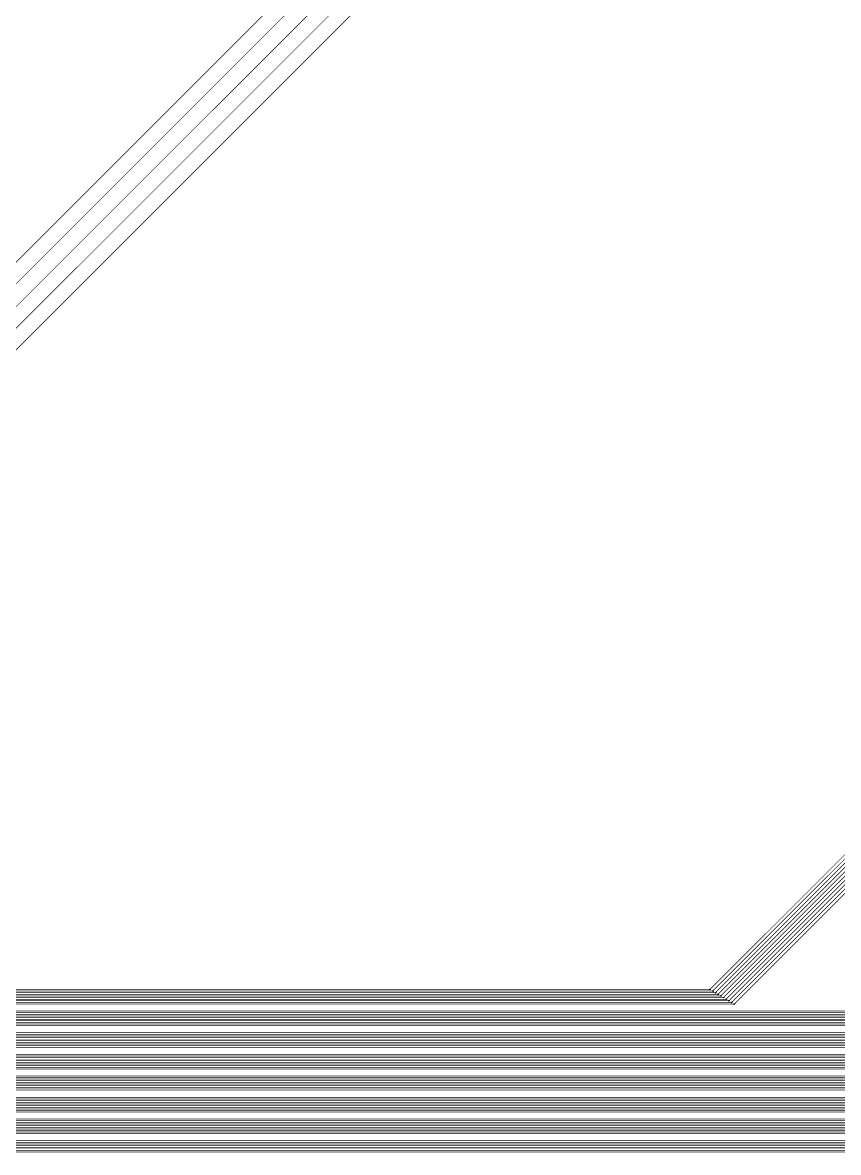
# Model space of a CAD drawing. Extents: x -22715 to 22715, y -22715 to 22715.
# Drawn here: x 3820 to 7594, y -3924 to 1304 of the extents above; entities that cross this region are included whole.
import ezdxf

# ---------------------------------------------------------------- set-up
doc = ezdxf.new("R2010")
doc.units = 0
doc.layers.add('L0D0_0', color=2, linetype='CONTINUOUS')

msp = doc.modelspace()

# ---------------------------------------------------------------- linework, layer by layer
at = {"layer": 'L0D0_0', "const_width": 3}
for points in [[(7000, -3170), (21670, 11500)], [(7012.5, -3177.5), (21490, 11300)], [(7025, -3185), (21310, 11100)], [(7037.5, -3192.5), (21130, 10900)], [(7050, -3200), (20950, 10700)], [(7062.5, -3207.5), (20770, 10500)], [(7075, -3215), (20590, 10300)], [(7087.5, -3222.5), (20410, 10100)], [(7100, -3230), (20230, 9900)], [(7112.5, -3237.5), (20050, 9700)], [(950, -2643.5), (9385, 5791.5)], [(950, -2743.5), (9485, 5791.5)], [(950, -3050), (9785, 5785)], [(950, -2950), (9685, 5785)], [(950, -2850), (9585, 5785)], [(785, -3185), (7025, -3185)], [(877.5, -3177.5), (7012.5, -3177.5)], [(970, -3170), (7000, -3170)], [(137.5, -3237.5), (7112.5, -3237.5)], [(230, -3230), (7100, -3230)], [(322.5, -3222.5), (7087.5, -3222.5)], [(415, -3215), (7075, -3215)], [(507.5, -3207.5), (7062.5, -3207.5)], [(600, -3200), (7050, -3200)], [(692.5, -3192.5), (7037.5, -3192.5)], [(692.5, -3292.5), (7821.8, -3292.5)], [(785, -3285), (7818.7, -3285)], [(877.5, -3277.5), (7815.6, -3277.5)], [(970, -3270), (7812.5, -3270)], [(137.5, -3337.5), (7840.5, -3337.5)], [(230, -3330), (7837.4, -3330)], [(322.5, -3322.5), (7834.3, -3322.5)], [(415, -3315), (7831.1, -3315)], [(507.5, -3307.5), (7828, -3307.5)], [(600, -3300), (7824.9, -3300)], [(600, -3400), (8664.9, -3400)], [(692.5, -3392.5), (8661.8, -3392.5)], [(785, -3385), (8658.7, -3385)], [(877.5, -3377.5), (8655.6, -3377.5)], [(970, -3370), (8652.5, -3370)], [(137.5, -3437.5), (8680.5, -3437.5)], [(230, -3430), (8677.4, -3430)], [(322.5, -3422.5), (8674.3, -3422.5)], [(415, -3415), (8671.1, -3415)], [(507.5, -3407.5), (8668, -3407.5)], [(600, -3500), (9559.9, -3500)], [(692.5, -3492.5), (9556.8, -3492.5)], [(785, -3485), (9553.7, -3485)], [(877.5, -3477.5), (9550.6, -3477.5)], [(970, -3470), (9547.5, -3470)], [(137.5, -3537.5), (9575.5, -3537.5)], [(230, -3530), (9572.4, -3530)], [(322.5, -3522.5), (9569.3, -3522.5)], [(415, -3515), (9566.1, -3515)], [(507.5, -3507.5), (9563, -3507.5)], [(507.5, -3607.5), (10200.5, -3607.5)], [(600, -3600), (10197.4, -3600)], [(692.5, -3592.5), (10194.3, -3592.5)], [(785, -3585), (10191.2, -3585)], [(877.5, -3577.5), (10188.1, -3577.5)], [(970, -3570), (10185, -3570)], [(137.5, -3637.5), (10213, -3637.5)], [(230, -3630), (10209.9, -3630)], [(322.5, -3622.5), (10206.8, -3622.5)], [(415, -3615), (10203.6, -3615)], [(507.5, -3707.5), (10888, -3707.5)], [(600, -3700), (10884.9, -3700)], [(692.5, -3692.5), (10881.8, -3692.5)], [(785, -3685), (10878.7, -3685)], [(877.5, -3677.5), (10875.6, -3677.5)], [(970, -3670), (10872.5, -3670)], [(137.5, -3737.5), (10900.5, -3737.5)], [(230, -3730), (10897.4, -3730)], [(322.5, -3722.5), (10894.3, -3722.5)], [(415, -3715), (10891.1, -3715)], [(415, -3815), (11818.6, -3815)], [(507.5, -3807.5), (11815.5, -3807.5)], [(600, -3800), (11812.4, -3800)], [(692.5, -3792.5), (11809.3, -3792.5)], [(785, -3785), (11806.2, -3785)], [(877.5, -3777.5), (11803.1, -3777.5)], [(970, -3770), (11800, -3770)], [(137.5, -3837.5), (11828, -3837.5)], [(230, -3830), (11824.9, -3830)], [(322.5, -3822.5), (11821.8, -3822.5)], [(970, -3870), (11841.4, -3870)], [(322.5, -3922.5), (21877.5, -3922.5)], [(415, -3915), (11860.1, -3915)], [(507.5, -3907.5), (11857, -3907.5)], [(600, -3900), (11853.9, -3900)], [(692.5, -3892.5), (11850.7, -3892.5)], [(785, -3885), (11847.6, -3885)], [(877.5, -3877.5), (11844.5, -3877.5)]]:
    msp.add_lwpolyline(points, dxfattribs=at)
at = {"layer": 'L0D0_0'}
for points in [[(7000, -3171.7), (6998.6, -3170.8), (6998.6, -3169.2), (7000, -3168.3), (7001.5, -3169.2), (7001.5, -3170.8)], [(7000, -3171.7), (6998.6, -3170.8), (6998.6, -3169.2), (7000, -3168.3), (7001.5, -3169.2), (7001.5, -3170.8)], [(7012.5, -3179.2), (7011.1, -3178.3), (7011.1, -3176.7), (7012.5, -3175.8), (7014, -3176.7), (7014, -3178.3)], [(7012.5, -3179.2), (7011.1, -3178.3), (7011.1, -3176.7), (7012.5, -3175.8), (7014, -3176.7), (7014, -3178.3)], [(7025, -3186.7), (7023.6, -3185.8), (7023.6, -3184.2), (7025, -3183.3), (7026.5, -3184.2), (7026.5, -3185.8)], [(7025, -3186.7), (7023.6, -3185.8), (7023.6, -3184.2), (7025, -3183.3), (7026.5, -3184.2), (7026.5, -3185.8)], [(7037.5, -3194.2), (7036.1, -3193.3), (7036.1, -3191.7), (7037.5, -3190.8), (7039, -3191.7), (7039, -3193.3)], [(7037.5, -3194.2), (7036.1, -3193.3), (7036.1, -3191.7), (7037.5, -3190.8), (7039, -3191.7), (7039, -3193.3)], [(7050, -3201.7), (7048.6, -3200.8), (7048.6, -3199.2), (7050, -3198.3), (7051.5, -3199.2), (7051.5, -3200.8)], [(7050, -3201.7), (7048.6, -3200.8), (7048.6, -3199.2), (7050, -3198.3), (7051.5, -3199.2), (7051.5, -3200.8)], [(7062.5, -3209.2), (7061.1, -3208.3), (7061.1, -3206.7), (7062.5, -3205.8), (7064, -3206.7), (7064, -3208.3)], [(7062.5, -3209.2), (7061.1, -3208.3), (7061.1, -3206.7), (7062.5, -3205.8), (7064, -3206.7), (7064, -3208.3)], [(7075, -3216.7), (7073.6, -3215.8), (7073.6, -3214.2), (7075, -3213.3), (7076.5, -3214.2), (7076.5, -3215.8)], [(7075, -3216.7), (7073.6, -3215.8), (7073.6, -3214.2), (7075, -3213.3), (7076.5, -3214.2), (7076.5, -3215.8)], [(7087.5, -3224.2), (7086.1, -3223.3), (7086.1, -3221.7), (7087.5, -3220.8), (7089, -3221.7), (7089, -3223.3)], [(7087.5, -3224.2), (7086.1, -3223.3), (7086.1, -3221.7), (7087.5, -3220.8), (7089, -3221.7), (7089, -3223.3)], [(7100, -3231.7), (7098.6, -3230.8), (7098.6, -3229.2), (7100, -3228.3), (7101.5, -3229.2), (7101.5, -3230.8)], [(7100, -3231.7), (7098.6, -3230.8), (7098.6, -3229.2), (7100, -3228.3), (7101.5, -3229.2), (7101.5, -3230.8)], [(7112.5, -3239.2), (7111.1, -3238.3), (7111.1, -3236.7), (7112.5, -3235.8), (7114, -3236.7), (7114, -3238.3)], [(7112.5, -3239.2), (7111.1, -3238.3), (7111.1, -3236.7), (7112.5, -3235.8), (7114, -3236.7), (7114, -3238.3)]]:
    msp.add_lwpolyline(points, close=True, dxfattribs=at)

doc.saveas('drawing.dxf')
